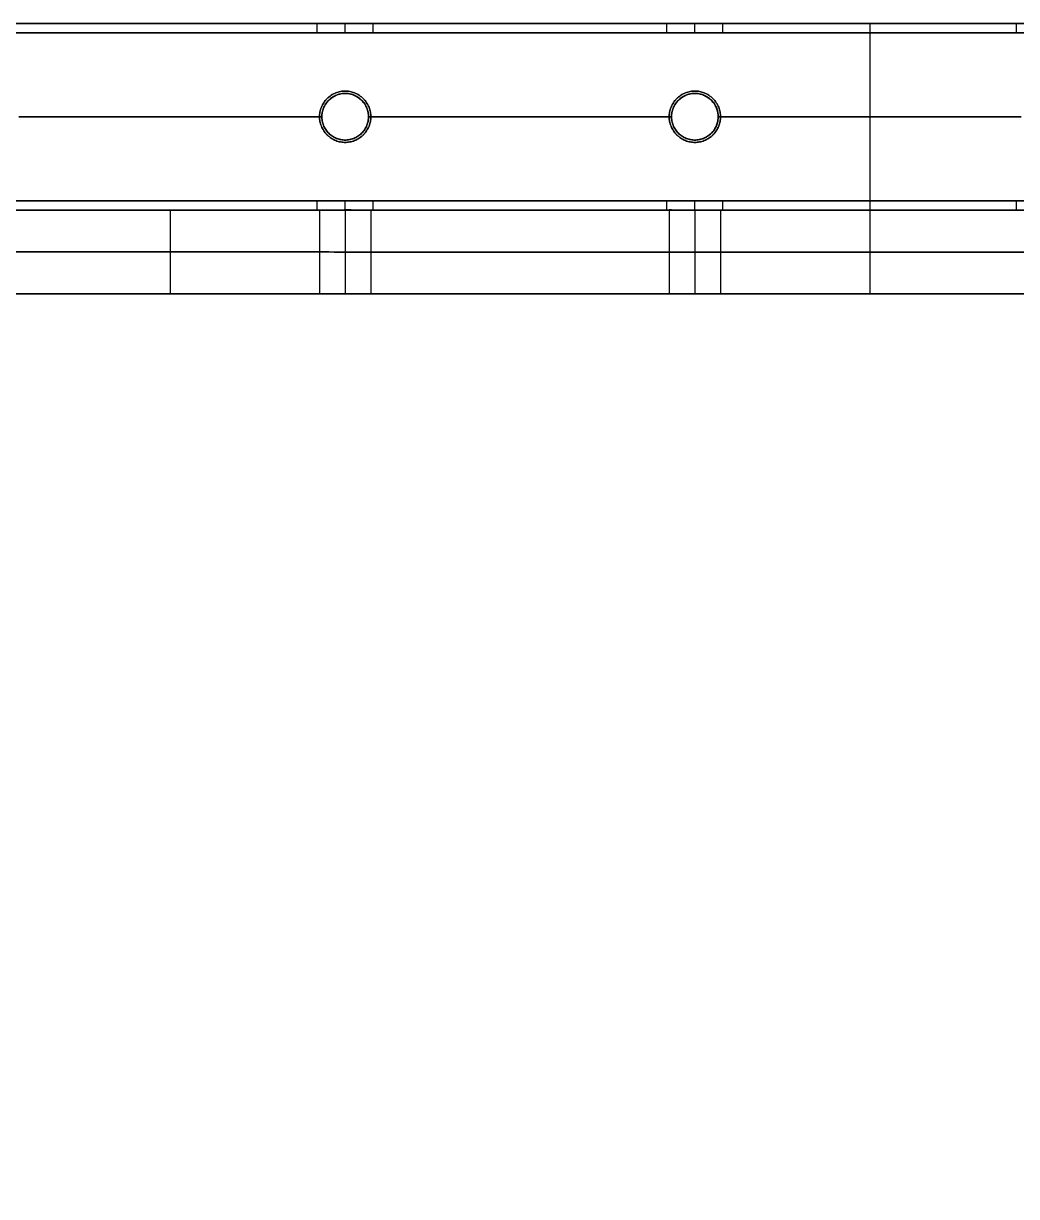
# Model space of a CAD drawing. Header units: millimetres. Extents: x -6529 to 809, y -8611 to 207.
# Drawn here: x 269.5 to 482.5, y -44.1 to 207.4 of the extents above; entities that cross this region are included whole.
import ezdxf

# ---------------------------------------------------------------- set-up
doc = ezdxf.new("R2010")
doc.units = ezdxf.units.MM
doc.header["$MEASUREMENT"] = 0
doc.layers.add('platen', color=7, linetype='Continuous', true_color=0x007f00)
doc.layers.add('staal', color=5, linetype='Continuous', true_color=0x0000ff)

# ---------------------------------------------------------------- blocks, each defined once
blk = doc.blocks.new('plaat base')
at = {"layer": 'platen'}
for points in [[(1258, 58), (1108, 58), (958, 58)], [(958, 58), (958, 58, 9), (958, 58, 18)], [(1258, 58, 18), (1108, 58, 18), (958, 58, 18)], [(958, 58), (958, 29), (958, 0)], [(958, 58, 18), (958, 29, 18), (958, 0, 18)], [(1258, 58, 9), (1108, 58, 9), (958, 58, 9)], [(958, 58, 9), (958, 29, 9), (958, 0, 9)], [(958, 29), (958, 29, 9), (958, 29, 18)], [(958, 0), (808, 0), (658, 0)], [(958, 0, 18), (808, 0, 18), (658, 0, 18)], [(958, 0, 9), (808, 0, 9), (658, 0, 9)], [(808, 0), (808, 0, 9), (808, 0, 18)], [(958, 0), (958, 0, 9), (958, 0, 18)]]:
    blk.add_open_spline(points, degree=2, dxfattribs=at)
blk = doc.blocks.new('top plaat')
at = {"layer": 'platen'}
for p, q in [((845.5, 25.5), (845.5, 25.5, 18)), ((920.5, 25.5), (920.5, 25.5, 18)), ((840, 20), (840, 20, 18)), ((851, 20), (851, 20, 18)), ((915, 20), (915, 20, 18)), ((926, 20), (926, 20, 18)), ((845.5, 14.5), (845.5, 14.5, 18)), ((920.5, 14.5), (920.5, 14.5, 18))]:
    blk.add_line(p, q, dxfattribs=at)
for points in [[(1276, 40), (967, 40), (658, 40)], [(1276, 40, 18), (967, 40, 18), (658, 40, 18)], [(1276, 40, 9), (967, 40, 9), (658, 40, 9)], [(967, 40), (967, 40, 9), (967, 40, 18)]]:
    blk.add_open_spline(points, degree=2, dxfattribs=at)
for points, knots in [([(845.5, 25.5), (851, 25.5), (851, 20), (851, 14.5), (845.5, 14.5), (840, 14.5), (840, 20), (840, 25.5), (845.5, 25.5)], [-31.415927, -31.415927, -31.415927, -23.561945, -23.561945, -15.707963, -15.707963, -7.853982, -7.853982, 0, 0, 0]), ([(845.5, 25.5, 18), (851, 25.5, 18), (851, 20, 18), (851, 14.5, 18), (845.5, 14.5, 18), (840, 14.5, 18), (840, 20, 18), (840, 25.5, 18), (845.5, 25.5, 18)], [-31.415927, -31.415927, -31.415927, -23.561945, -23.561945, -15.707963, -15.707963, -7.853982, -7.853982, 0, 0, 0]), ([(845.5, 25.5, 9), (840, 25.5, 9), (840, 20, 9), (840, 14.5, 9), (845.5, 14.5, 9), (851, 14.5, 9), (851, 20, 9), (851, 25.5, 9), (845.5, 25.5, 9)], [0, 0, 0, 7.853982, 7.853982, 15.707963, 15.707963, 23.561945, 23.561945, 31.415927, 31.415927, 31.415927]), ([(920.5, 25.5), (926, 25.5), (926, 20), (926, 14.5), (920.5, 14.5), (915, 14.5), (915, 20), (915, 25.5), (920.5, 25.5)], [-31.415927, -31.415927, -31.415927, -23.561945, -23.561945, -15.707963, -15.707963, -7.853982, -7.853982, 0, 0, 0]), ([(920.5, 25.5, 18), (926, 25.5, 18), (926, 20, 18), (926, 14.5, 18), (920.5, 14.5, 18), (915, 14.5, 18), (915, 20, 18), (915, 25.5, 18), (920.5, 25.5, 18)], [-31.415927, -31.415927, -31.415927, -23.561945, -23.561945, -15.707963, -15.707963, -7.853982, -7.853982, 0, 0, 0]), ([(920.5, 25.5, 9), (915, 25.5, 9), (915, 20, 9), (915, 14.5, 9), (920.5, 14.5, 9), (926, 14.5, 9), (926, 20, 9), (926, 25.5, 9), (920.5, 25.5, 9)], [0, 0, 0, 7.853982, 7.853982, 15.707963, 15.707963, 23.561945, 23.561945, 31.415927, 31.415927, 31.415927])]:
    blk.add_rational_spline(points, [1, 0.707106781187, 1, 0.707106781187, 1, 0.707106781187, 1, 0.707106781187, 1], degree=2, knots=knots, dxfattribs=at)
blk = doc.blocks.new('plaat laag')
at = {"layer": 'platen'}
for p, q in [((-1.29, -390, -38), (16.71, -390.06, -38)), ((-1.31, -395.5, -43.5), (16.69, -395.56, -43.5)), ((-1.31, -395.5, -32.5), (16.69, -395.56, -32.5)), ((-1.33, -401, -38), (16.67, -401.06, -38)), ((-1.54, -465, -38), (16.46, -465.06, -38)), ((-1.56, -470.5, -43.5), (16.44, -470.56, -43.5)), ((-1.56, -470.5, -32.5), (16.44, -470.56, -32.5)), ((-1.57, -476, -38), (16.43, -476.06, -38))]:
    blk.add_line(p, q, dxfattribs=at)
for points in [[(-1.18, -358), (-0.59, -179), (0, 0)], [(7.82, -358.03), (8.41, -179.03), (9, -0.03)], [(16.82, -358.06), (17.41, -179.06), (18, -0.06)], [(-0.19, -58, 300), (-2.18, -658, 300), (-4.16, -1257.99, 300)], [(-0.19, -58, 658), (-0.69, -208, 658), (-1.18, -358, 658)], [(8.81, -58.03, 658), (8.31, -208.03, 658), (7.82, -358.03, 658)], [(17.81, -58.06, 300), (15.82, -658.06, 300), (13.84, -1258.05, 300)], [(17.81, -58.06, 658), (17.31, -208.06, 658), (16.82, -358.06, 658)], [(-1.18, -358, 600), (-1.68, -508, 600), (-2.18, -658, 600)], [(-2.18, -658, -58), (-1.68, -508, -58), (-1.18, -358, -58)], [(-1.18, -358, 658), (7.82, -358.03, 658), (16.82, -358.06, 658)], [(-1.18, -358, 658), (-1.18, -358, 629), (-1.18, -358, 600)], [(-1.18, -358, 600), (7.82, -358.03, 600), (16.82, -358.06, 600)], [(-1.18, -358, -58), (7.82, -358.03, -58), (16.82, -358.06, -58)], [(-1.18, -358, -58), (-1.18, -358, -29), (-1.18, -358)], [(-1.18, -358), (7.82, -358.03), (16.82, -358.06)], [(-1.18, -358, 629), (7.82, -358.03, 629), (16.82, -358.06, 629)], [(-1.18, -358, -29), (7.82, -358.03, -29), (16.82, -358.06, -29)], [(7.82, -358.03, 600), (7.32, -508.03, 600), (6.82, -658.03, 600)], [(6.82, -658.03, -58), (7.32, -508.03, -58), (7.82, -358.03, -58)], [(7.82, -358.03, 658), (7.82, -358.03, 629), (7.82, -358.03, 600)], [(7.82, -358.03, -58), (7.82, -358.03, -29), (7.82, -358.03)], [(16.82, -358.06, 600), (16.32, -508.06, 600), (15.82, -658.06, 600)], [(15.82, -658.06, -58), (16.32, -508.06, -58), (16.82, -358.06, -58)], [(16.82, -358.06, 658), (16.82, -358.06, 629), (16.82, -358.06, 600)], [(16.82, -358.06, -58), (16.82, -358.06, -29), (16.82, -358.06)], [(-1.68, -508, 600), (7.32, -508.03, 600), (16.32, -508.06, 600)], [(-1.68, -508, -58), (7.32, -508.03, -58), (16.32, -508.06, -58)]]:
    blk.add_open_spline(points, degree=2, dxfattribs=at)
for points in [[(-1.31, -395.5, -43.5), (-1.33, -401, -43.5), (-1.33, -401, -38), (-1.33, -401, -32.5), (-1.31, -395.5, -32.5), (-1.29, -390, -32.5), (-1.29, -390, -38), (-1.29, -390, -43.5), (-1.31, -395.5, -43.5)], [(16.69, -395.56, -43.5), (16.67, -401.06, -43.5), (16.67, -401.06, -38), (16.67, -401.06, -32.5), (16.69, -395.56, -32.5), (16.71, -390.06, -32.5), (16.71, -390.06, -38), (16.71, -390.06, -43.5), (16.69, -395.56, -43.5)], [(-1.56, -470.5, -43.5), (-1.57, -476, -43.5), (-1.57, -476, -38), (-1.57, -476, -32.5), (-1.56, -470.5, -32.5), (-1.54, -465, -32.5), (-1.54, -465, -38), (-1.54, -465, -43.5), (-1.56, -470.5, -43.5)], [(16.44, -470.56, -43.5), (16.43, -476.06, -43.5), (16.43, -476.06, -38), (16.43, -476.06, -32.5), (16.44, -470.56, -32.5), (16.46, -465.06, -32.5), (16.46, -465.06, -38), (16.46, -465.06, -43.5), (16.44, -470.56, -43.5)]]:
    blk.add_rational_spline(points, [1, 0.707106781187, 1, 0.707106781187, 1, 0.707106781187, 1, 0.707106781187, 1], degree=2, knots=[-31.415927, -31.415927, -31.415927, -23.561945, -23.561945, -15.707963, -15.707963, -7.853982, -7.853982, 0, 0, 0], dxfattribs=at)

msp = doc.modelspace()

# ---------------------------------------------------------------- linework, layer by layer
at = {"layer": 'staal'}
for p, q in [((332.53, 205.37, 20), (332.53, 207.37, 20)), ((332.53, 205.37, 696), (332.53, 207.37, 696)), ((338.53, 205.37, 26), (338.53, 207.37, 26)), ((338.53, 205.37, 14), (338.53, 207.37, 14)), ((338.53, 205.37, 702), (338.53, 207.37, 702)), ((338.53, 205.37, 690), (338.53, 207.37, 690)), ((344.53, 205.37, 20), (344.53, 207.37, 20)), ((344.53, 205.37, 696), (344.53, 207.37, 696)), ((407.53, 205.37, 20), (407.53, 207.37, 20)), ((407.53, 205.37, 696), (407.53, 207.37, 696)), ((413.53, 205.37, 26), (413.53, 207.37, 26)), ((413.53, 205.37, 14), (413.53, 207.37, 14)), ((413.53, 205.37, 702), (413.53, 207.37, 702)), ((413.53, 205.37, 690), (413.53, 207.37, 690)), ((419.53, 205.37, 20), (419.53, 207.37, 20)), ((419.53, 205.37, 696), (419.53, 207.37, 696)), ((482.53, 205.37, 20), (482.53, 207.37, 20)), ((338.53, 192.37, 38), (338.53, 192.37, 40)), ((338.53, 192.37), (338.53, 192.37, 2)), ((338.53, 192.37, 714), (338.53, 192.37, 716)), ((338.53, 192.37, 676), (338.53, 192.37, 678)), ((413.53, 192.37, 38), (413.53, 192.37, 40)), ((413.53, 192.37), (413.53, 192.37, 2)), ((413.53, 192.37, 714), (413.53, 192.37, 716)), ((413.53, 192.37, 676), (413.53, 192.37, 678)), ((333.53, 187.37, 38), (333.53, 187.37, 40)), ((333.53, 187.37), (333.53, 187.37, 2)), ((333.53, 187.37, 714), (333.53, 187.37, 716)), ((333.53, 187.37, 676), (333.53, 187.37, 678)), ((343.53, 187.37, 38), (343.53, 187.37, 40)), ((343.53, 187.37), (343.53, 187.37, 2)), ((343.53, 187.37, 714), (343.53, 187.37, 716)), ((343.53, 187.37, 676), (343.53, 187.37, 678)), ((408.53, 187.37, 38), (408.53, 187.37, 40)), ((408.53, 187.37), (408.53, 187.37, 2)), ((408.53, 187.37, 714), (408.53, 187.37, 716)), ((408.53, 187.37, 676), (408.53, 187.37, 678)), ((418.53, 187.37, 38), (418.53, 187.37, 40)), ((418.53, 187.37), (418.53, 187.37, 2)), ((418.53, 187.37, 714), (418.53, 187.37, 716)), ((418.53, 187.37, 676), (418.53, 187.37, 678)), ((338.53, 182.37), (338.53, 182.37, 2)), ((338.53, 182.37, 38), (338.53, 182.37, 40)), ((338.53, 182.37, 676), (338.53, 182.37, 678)), ((338.53, 182.37, 714), (338.53, 182.37, 716)), ((413.53, 182.37), (413.53, 182.37, 2)), ((413.53, 182.37, 38), (413.53, 182.37, 40)), ((413.53, 182.37, 676), (413.53, 182.37, 678)), ((413.53, 182.37, 714), (413.53, 182.37, 716)), ((332.53, 167.37, 20), (332.53, 169.37, 20)), ((332.53, 167.37, 696), (332.53, 169.37, 696)), ((338.53, 167.37, 26), (338.53, 169.37, 26)), ((338.53, 167.37, 14), (338.53, 169.37, 14)), ((338.53, 167.37, 702), (338.53, 169.37, 702)), ((338.53, 167.37, 690), (338.53, 169.37, 690)), ((344.53, 167.37, 20), (344.53, 169.37, 20)), ((344.53, 167.37, 696), (344.53, 169.37, 696)), ((407.53, 167.37, 20), (407.53, 169.37, 20)), ((407.53, 167.37, 696), (407.53, 169.37, 696)), ((413.53, 167.37, 26), (413.53, 169.37, 26)), ((413.53, 167.37, 14), (413.53, 169.37, 14)), ((413.53, 167.37, 702), (413.53, 169.37, 702)), ((413.53, 167.37, 690), (413.53, 169.37, 690)), ((419.53, 167.37, 20), (419.53, 169.37, 20)), ((419.53, 167.37, 696), (419.53, 169.37, 696)), ((482.53, 167.37, 20), (482.53, 169.37, 20)), ((482.53, 167.37, 696), (482.53, 169.37, 696))]:
    msp.add_line(p, q, dxfattribs=at)
for points in [[(-506.97, 207.37), (809.03, 207.37), (809.03, -1108.63), (-506.97, -1108.63)], [(-466.97, 167.37), (769.03, 167.37), (769.03, -1068.63), (-466.97, -1068.63)]]:
    msp.add_lwpolyline(points, close=True, dxfattribs=at)
for centre in [(338.53, 187.37), (338.53, 187.37, 39), (338.53, 187.37, 1), (338.53, 187.37, 676), (338.53, 187.37, 715), (338.53, 187.37, 677), (413.53, 187.37), (413.53, 187.37, 39), (413.53, 187.37, 1), (413.53, 187.37, 676), (413.53, 187.37, 715), (413.53, 187.37, 677)]:
    msp.add_circle(centre, 5, dxfattribs=at)
for points in [[(809.03, 207.37), (151.03, 207.37), (-506.97, 207.37)], [(809.03, 207.37, 40), (151.03, 207.37, 40), (-506.97, 207.37, 40)], [(-506.97, 207.37, 676), (151.03, 207.37, 676), (809.03, 207.37, 676)], [(-506.97, 207.37, 716), (151.03, 207.37, 716), (809.03, 207.37, 716)], [(332.53, 207.37, 20), (301.03, 207.37, 20), (269.53, 207.37, 20)], [(269.53, 207.37, 696), (301.03, 207.37, 696), (332.53, 207.37, 696)], [(407.53, 207.37, 20), (376.03, 207.37, 20), (344.53, 207.37, 20)], [(344.53, 207.37, 696), (376.03, 207.37, 696), (407.53, 207.37, 696)], [(482.53, 207.37, 20), (451.03, 207.37, 20), (419.53, 207.37, 20)], [(419.53, 207.37, 696), (451.03, 207.37, 696), (482.53, 207.37, 696)], [(807.03, 205.37, 38), (151.03, 205.37, 38), (-504.97, 205.37, 38)], [(807.03, 205.37, 2), (151.03, 205.37, 2), (-504.97, 205.37, 2)], [(-504.97, 205.37, 714), (151.03, 205.37, 714), (807.03, 205.37, 714)], [(-504.97, 205.37, 678), (151.03, 205.37, 678), (807.03, 205.37, 678)], [(332.53, 205.37, 20), (301.03, 205.37, 20), (269.53, 205.37, 20)], [(269.53, 205.37, 696), (301.03, 205.37, 696), (332.53, 205.37, 696)], [(407.53, 205.37, 20), (376.03, 205.37, 20), (344.53, 205.37, 20)], [(344.53, 205.37, 696), (376.03, 205.37, 696), (407.53, 205.37, 696)], [(482.53, 205.37, 20), (451.03, 205.37, 20), (419.53, 205.37, 20)], [(419.53, 205.37, 696), (451.03, 205.37, 696), (482.53, 205.37, 696)], [(333.53, 187.37, 40), (301.03, 187.37, 40), (268.53, 187.37, 40)], [(333.53, 187.37, 38), (301.03, 187.37, 38), (268.53, 187.37, 38)], [(333.53, 187.37, 2), (301.03, 187.37, 2), (268.53, 187.37, 2)], [(333.53, 187.37), (301.03, 187.37), (268.53, 187.37)], [(268.53, 187.37, 716), (301.03, 187.37, 716), (333.53, 187.37, 716)], [(268.53, 187.37, 714), (301.03, 187.37, 714), (333.53, 187.37, 714)], [(268.53, 187.37, 678), (301.03, 187.37, 678), (333.53, 187.37, 678)], [(268.53, 187.37, 676), (301.03, 187.37, 676), (333.53, 187.37, 676)], [(408.53, 187.37, 40), (376.03, 187.37, 40), (343.53, 187.37, 40)], [(408.53, 187.37, 38), (376.03, 187.37, 38), (343.53, 187.37, 38)], [(408.53, 187.37, 2), (376.03, 187.37, 2), (343.53, 187.37, 2)], [(408.53, 187.37), (376.03, 187.37), (343.53, 187.37)], [(343.53, 187.37, 716), (376.03, 187.37, 716), (408.53, 187.37, 716)], [(343.53, 187.37, 714), (376.03, 187.37, 714), (408.53, 187.37, 714)], [(343.53, 187.37, 678), (376.03, 187.37, 678), (408.53, 187.37, 678)], [(343.53, 187.37, 676), (376.03, 187.37, 676), (408.53, 187.37, 676)], [(483.53, 187.37, 40), (451.03, 187.37, 40), (418.53, 187.37, 40)], [(483.53, 187.37, 38), (451.03, 187.37, 38), (418.53, 187.37, 38)], [(483.53, 187.37, 2), (451.03, 187.37, 2), (418.53, 187.37, 2)], [(483.53, 187.37), (451.03, 187.37), (418.53, 187.37)], [(418.53, 187.37, 716), (451.03, 187.37, 716), (483.53, 187.37, 716)], [(418.53, 187.37, 714), (451.03, 187.37, 714), (483.53, 187.37, 714)], [(418.53, 187.37, 678), (451.03, 187.37, 678), (483.53, 187.37, 678)], [(418.53, 187.37, 676), (451.03, 187.37, 676), (483.53, 187.37, 676)], [(771.03, 169.37, 38), (151.03, 169.37, 38), (-468.97, 169.37, 38)], [(771.03, 169.37, 2), (151.03, 169.37, 2), (-468.97, 169.37, 2)], [(-468.97, 169.37, 714), (151.03, 169.37, 714), (771.03, 169.37, 714)], [(-468.97, 169.37, 678), (151.03, 169.37, 678), (771.03, 169.37, 678)], [(332.53, 169.37, 20), (301.03, 169.37, 20), (269.53, 169.37, 20)], [(269.53, 169.37, 696), (301.03, 169.37, 696), (332.53, 169.37, 696)], [(407.53, 169.37, 20), (376.03, 169.37, 20), (344.53, 169.37, 20)], [(344.53, 169.37, 696), (376.03, 169.37, 696), (407.53, 169.37, 696)], [(482.53, 169.37, 20), (451.03, 169.37, 20), (419.53, 169.37, 20)], [(419.53, 169.37, 696), (451.03, 169.37, 696), (482.53, 169.37, 696)], [(769.03, 167.37), (151.03, 167.37), (-466.97, 167.37)], [(769.03, 167.37, 40), (151.03, 167.37, 40), (-466.97, 167.37, 40)], [(-466.97, 167.37, 676), (151.03, 167.37, 676), (769.03, 167.37, 676)], [(-466.97, 167.37, 716), (151.03, 167.37, 716), (769.03, 167.37, 716)], [(332.53, 167.37, 20), (301.03, 167.37, 20), (269.53, 167.37, 20)], [(269.53, 167.37, 696), (301.03, 167.37, 696), (332.53, 167.37, 696)], [(407.53, 167.37, 20), (376.03, 167.37, 20), (344.53, 167.37, 20)], [(344.53, 167.37, 696), (376.03, 167.37, 696), (407.53, 167.37, 696)], [(482.53, 167.37, 20), (451.03, 167.37, 20), (419.53, 167.37, 20)], [(419.53, 167.37, 696), (451.03, 167.37, 696), (482.53, 167.37, 696)]]:
    msp.add_open_spline(points, degree=2, dxfattribs=at)
for points, weights, knots in [([(263.53, 207.37, 702), (269.53, 207.37, 702), (269.53, 207.37, 696), (269.53, 207.37, 690), (263.53, 207.37, 690), (257.53, 207.37, 690), (257.53, 207.37, 696), (257.53, 207.37, 702), (263.53, 207.37, 702)], [1, 0.707106781187, 1, 0.707106781187, 1, 0.707106781187, 1, 0.707106781187, 1], [-31.415927, -31.415927, -31.415927, -23.561945, -23.561945, -15.707963, -15.707963, -7.853982, -7.853982, 0, 0, 0]), ([(338.53, 207.37, 26), (332.53, 207.37, 26), (332.53, 207.37, 20), (332.53, 207.37, 14), (338.53, 207.37, 14), (344.53, 207.37, 14), (344.53, 207.37, 20), (344.53, 207.37, 26), (338.53, 207.37, 26)], [1, 0.707106781187, 1, 0.707106781187, 1, 0.707106781187, 1, 0.707106781187, 1], [-31.415927, -31.415927, -31.415927, -23.561945, -23.561945, -15.707963, -15.707963, -7.853982, -7.853982, 0, 0, 0]), ([(338.53, 207.37, 702), (344.53, 207.37, 702), (344.53, 207.37, 696), (344.53, 207.37, 690), (338.53, 207.37, 690), (332.53, 207.37, 690), (332.53, 207.37, 696), (332.53, 207.37, 702), (338.53, 207.37, 702)], [0.999999860338, 0.707106851018, 1, 0.707106781187, 1, 0.707106781187, 1, 0.707106851018, 0.999999860338], [-31.415927, -31.415927, -31.415927, -23.561946, -23.561946, -15.707963, -15.707963, -7.853981, -7.853981, 0, 0, 0]), ([(413.53, 207.37, 26), (407.53, 207.37, 26), (407.53, 207.37, 20), (407.53, 207.37, 14), (413.53, 207.37, 14), (419.53, 207.37, 14), (419.53, 207.37, 20), (419.53, 207.37, 26), (413.53, 207.37, 26)], [0.999999860338, 0.707106851018, 1, 0.707106781187, 1, 0.707106781187, 1, 0.707106851018, 0.999999860338], [-31.415927, -31.415927, -31.415927, -23.561946, -23.561946, -15.707963, -15.707963, -7.853981, -7.853981, 0, 0, 0]), ([(413.53, 207.37, 702), (419.53, 207.37, 702), (419.53, 207.37, 696), (419.53, 207.37, 690), (413.53, 207.37, 690), (407.53, 207.37, 690), (407.53, 207.37, 696), (407.53, 207.37, 702), (413.53, 207.37, 702)], [1, 0.707106781187, 1, 0.707106781187, 1, 0.707106781187, 1, 0.707106781187, 1], [-31.415927, -31.415927, -31.415927, -23.561945, -23.561945, -15.707963, -15.707963, -7.853982, -7.853982, 0, 0, 0]), ([(488.53, 207.37, 26), (482.53, 207.37, 26), (482.53, 207.37, 20), (482.53, 207.37, 14), (488.53, 207.37, 14), (494.53, 207.37, 14), (494.53, 207.37, 20), (494.53, 207.37, 26), (488.53, 207.37, 26)], [1, 0.707106781187, 1, 0.707106781187, 1, 0.707106781187, 1, 0.707106781187, 1], [-31.415927, -31.415927, -31.415927, -23.561945, -23.561945, -15.707963, -15.707963, -7.853982, -7.853982, 0, 0, 0]), ([(338.53, 205.37, 26), (344.53, 205.37, 26), (344.53, 205.37, 20), (344.53, 205.37, 14), (338.53, 205.37, 14), (332.53, 205.37, 14), (332.53, 205.37, 20), (332.53, 205.37, 26), (338.53, 205.37, 26)], [1, 0.707106781187, 1, 0.707106781187, 1, 0.707106781187, 1, 0.707106781187, 1], [0, 0, 0, 7.853982, 7.853982, 15.707963, 15.707963, 23.561945, 23.561945, 31.415927, 31.415927, 31.415927]), ([(338.53, 205.37, 702), (332.53, 205.37, 702), (332.53, 205.37, 696), (332.53, 205.37, 690), (338.53, 205.37, 690), (344.53, 205.37, 690), (344.53, 205.37, 696), (344.53, 205.37, 702), (338.53, 205.37, 702)], [1, 0.707106781187, 1, 0.707106781187, 1, 0.707106781187, 1, 0.707106781187, 1], [0, 0, 0, 7.853982, 7.853982, 15.707963, 15.707963, 23.561945, 23.561945, 31.415927, 31.415927, 31.415927]), ([(413.53, 205.37, 26), (419.53, 205.37, 26), (419.53, 205.37, 20), (419.53, 205.37, 14), (413.53, 205.37, 14), (407.53, 205.37, 14), (407.53, 205.37, 20), (407.53, 205.37, 26), (413.53, 205.37, 26)], [1, 0.707106781187, 1, 0.707106781187, 1, 0.707106781187, 1, 0.707106781187, 1], [0, 0, 0, 7.853982, 7.853982, 15.707963, 15.707963, 23.561945, 23.561945, 31.415927, 31.415927, 31.415927]), ([(413.53, 205.37, 702), (407.53, 205.37, 702), (407.53, 205.37, 696), (407.53, 205.37, 690), (413.53, 205.37, 690), (419.53, 205.37, 690), (419.53, 205.37, 696), (419.53, 205.37, 702), (413.53, 205.37, 702)], [1, 0.707106781187, 1, 0.707106781187, 1, 0.707106781187, 1, 0.707106781187, 1], [0, 0, 0, 7.853982, 7.853982, 15.707963, 15.707963, 23.561945, 23.561945, 31.415927, 31.415927, 31.415927]), ([(488.53, 205.37, 26), (494.53, 205.37, 26), (494.53, 205.37, 20), (494.53, 205.37, 14), (488.53, 205.37, 14), (482.53, 205.37, 14), (482.53, 205.37, 20), (482.53, 205.37, 26), (488.53, 205.37, 26)], [1, 0.707106781187, 1, 0.707106781187, 1, 0.707106781187, 1, 0.707106781187, 1], [0, 0, 0, 7.853982, 7.853982, 15.707963, 15.707963, 23.561945, 23.561945, 31.415927, 31.415927, 31.415927]), ([(338.53, 182.37, 40), (333.53, 182.37, 40), (333.53, 187.37, 40), (333.53, 192.37, 40), (338.53, 192.37, 40), (343.53, 192.37, 40), (343.53, 187.37, 40), (343.53, 182.37, 40), (338.53, 182.37, 40)], [1, 0.707106781187, 1, 0.707106781187, 1, 0.707106781187, 1, 0.707106781187, 1], [-31.415927, -31.415927, -31.415927, -23.561945, -23.561945, -15.707963, -15.707963, -7.853982, -7.853982, 0, 0, 0]), ([(338.53, 182.37, 38), (343.53, 182.37, 38), (343.53, 187.37, 38), (343.53, 192.37, 38), (338.53, 192.37, 38), (333.53, 192.37, 38), (333.53, 187.37, 38), (333.53, 182.37, 38), (338.53, 182.37, 38)], [1, 0.707106781187, 1, 0.707106781187, 1, 0.707106781187, 1, 0.707106781187, 1], [0, 0, 0, 7.853982, 7.853982, 15.707963, 15.707963, 23.561945, 23.561945, 31.415927, 31.415927, 31.415927]), ([(338.53, 182.37, 2), (333.53, 182.37, 2), (333.53, 187.37, 2), (333.53, 192.37, 2), (338.53, 192.37, 2), (343.53, 192.37, 2), (343.53, 187.37, 2), (343.53, 182.37, 2), (338.53, 182.37, 2)], [1, 0.707106781187, 1, 0.707106781187, 1, 0.707106781187, 1, 0.707106781187, 1], [-31.415927, -31.415927, -31.415927, -23.561945, -23.561945, -15.707963, -15.707963, -7.853982, -7.853982, 0, 0, 0]), ([(338.53, 182.37, 716), (343.53, 182.37, 716), (343.53, 187.37, 716), (343.53, 192.37, 716), (338.53, 192.37, 716), (333.53, 192.37, 716), (333.53, 187.37, 716), (333.53, 182.37, 716), (338.53, 182.37, 716)], [1, 0.707106781187, 1, 0.707106781187, 1, 0.707106781187, 1, 0.707106781187, 1], [-31.415927, -31.415927, -31.415927, -23.561945, -23.561945, -15.707963, -15.707963, -7.853982, -7.853982, 0, 0, 0]), ([(338.53, 182.37, 714), (333.53, 182.37, 714), (333.53, 187.37, 714), (333.53, 192.37, 714), (338.53, 192.37, 714), (343.53, 192.37, 714), (343.53, 187.37, 714), (343.53, 182.37, 714), (338.53, 182.37, 714)], [1, 0.707106781187, 1, 0.707106781187, 1, 0.707106781187, 1, 0.707106781187, 1], [0, 0, 0, 7.853982, 7.853982, 15.707963, 15.707963, 23.561945, 23.561945, 31.415927, 31.415927, 31.415927]), ([(338.53, 182.37, 678), (343.53, 182.37, 678), (343.53, 187.37, 678), (343.53, 192.37, 678), (338.53, 192.37, 678), (333.53, 192.37, 678), (333.53, 187.37, 678), (333.53, 182.37, 678), (338.53, 182.37, 678)], [1, 0.707106781187, 1, 0.707106781187, 1, 0.707106781187, 1, 0.707106781187, 1], [-31.415927, -31.415927, -31.415927, -23.561945, -23.561945, -15.707963, -15.707963, -7.853982, -7.853982, 0, 0, 0]), ([(413.53, 182.37, 40), (408.53, 182.37, 40), (408.53, 187.37, 40), (408.53, 192.37, 40), (413.53, 192.37, 40), (418.53, 192.37, 40), (418.53, 187.37, 40), (418.53, 182.37, 40), (413.53, 182.37, 40)], [1, 0.707106781187, 1, 0.707106781187, 1, 0.707106781187, 1, 0.707106781187, 1], [-31.415927, -31.415927, -31.415927, -23.561945, -23.561945, -15.707963, -15.707963, -7.853982, -7.853982, 0, 0, 0]), ([(413.53, 182.37, 38), (418.53, 182.37, 38), (418.53, 187.37, 38), (418.53, 192.37, 38), (413.53, 192.37, 38), (408.53, 192.37, 38), (408.53, 187.37, 38), (408.53, 182.37, 38), (413.53, 182.37, 38)], [1, 0.707106781187, 1, 0.707106781187, 1, 0.707106781187, 1, 0.707106781187, 1], [0, 0, 0, 7.853982, 7.853982, 15.707963, 15.707963, 23.561945, 23.561945, 31.415927, 31.415927, 31.415927]), ([(413.53, 182.37, 2), (408.53, 182.37, 2), (408.53, 187.37, 2), (408.53, 192.37, 2), (413.53, 192.37, 2), (418.53, 192.37, 2), (418.53, 187.37, 2), (418.53, 182.37, 2), (413.53, 182.37, 2)], [1, 0.707106781187, 1, 0.707106781187, 1, 0.707106781187, 1, 0.707106781187, 1], [-31.415927, -31.415927, -31.415927, -23.561945, -23.561945, -15.707963, -15.707963, -7.853982, -7.853982, 0, 0, 0]), ([(413.53, 182.37, 716), (418.53, 182.37, 716), (418.53, 187.37, 716), (418.53, 192.37, 716), (413.53, 192.37, 716), (408.53, 192.37, 716), (408.53, 187.37, 716), (408.53, 182.37, 716), (413.53, 182.37, 716)], [1, 0.707106781187, 1, 0.707106781187, 1, 0.707106781187, 1, 0.707106781187, 1], [-31.415927, -31.415927, -31.415927, -23.561945, -23.561945, -15.707963, -15.707963, -7.853982, -7.853982, 0, 0, 0]), ([(413.53, 182.37, 714), (408.53, 182.37, 714), (408.53, 187.37, 714), (408.53, 192.37, 714), (413.53, 192.37, 714), (418.53, 192.37, 714), (418.53, 187.37, 714), (418.53, 182.37, 714), (413.53, 182.37, 714)], [1, 0.707106781187, 1, 0.707106781187, 1, 0.707106781187, 1, 0.707106781187, 1], [0, 0, 0, 7.853982, 7.853982, 15.707963, 15.707963, 23.561945, 23.561945, 31.415927, 31.415927, 31.415927]), ([(413.53, 182.37, 678), (418.53, 182.37, 678), (418.53, 187.37, 678), (418.53, 192.37, 678), (413.53, 192.37, 678), (408.53, 192.37, 678), (408.53, 187.37, 678), (408.53, 182.37, 678), (413.53, 182.37, 678)], [1, 0.707106781187, 1, 0.707106781187, 1, 0.707106781187, 1, 0.707106781187, 1], [-31.415927, -31.415927, -31.415927, -23.561945, -23.561945, -15.707963, -15.707963, -7.853982, -7.853982, 0, 0, 0]), ([(338.53, 169.37, 26), (332.53, 169.37, 26), (332.53, 169.37, 20), (332.53, 169.37, 14), (338.53, 169.37, 14), (344.53, 169.37, 14), (344.53, 169.37, 20), (344.53, 169.37, 26), (338.53, 169.37, 26)], [0.999999860338, 0.707106851018, 1, 0.707106781187, 1, 0.707106781187, 1, 0.707106851018, 0.999999860338], [-31.415927, -31.415927, -31.415927, -23.561946, -23.561946, -15.707963, -15.707963, -7.853981, -7.853981, 0, 0, 0]), ([(338.53, 169.37, 702), (344.53, 169.37, 702), (344.53, 169.37, 696), (344.53, 169.37, 690), (338.53, 169.37, 690), (332.53, 169.37, 690), (332.53, 169.37, 696), (332.53, 169.37, 702), (338.53, 169.37, 702)], [1, 0.707106781187, 1, 0.707106781187, 1, 0.707106781187, 1, 0.707106781187, 1], [-31.415927, -31.415927, -31.415927, -23.561945, -23.561945, -15.707963, -15.707963, -7.853982, -7.853982, 0, 0, 0]), ([(413.53, 169.37, 26), (407.53, 169.37, 26), (407.53, 169.37, 20), (407.53, 169.37, 14), (413.53, 169.37, 14), (419.53, 169.37, 14), (419.53, 169.37, 20), (419.53, 169.37, 26), (413.53, 169.37, 26)], [1, 0.707106781187, 1, 0.707106781187, 1, 0.707106781187, 1, 0.707106781187, 1], [-31.415927, -31.415927, -31.415927, -23.561945, -23.561945, -15.707963, -15.707963, -7.853982, -7.853982, 0, 0, 0]), ([(413.53, 169.37, 702), (419.53, 169.37, 702), (419.53, 169.37, 696), (419.53, 169.37, 690), (413.53, 169.37, 690), (407.53, 169.37, 690), (407.53, 169.37, 696), (407.53, 169.37, 702), (413.53, 169.37, 702)], [1, 0.707106781187, 1, 0.707106781187, 1, 0.707106781187, 1, 0.707106781187, 1], [-31.415927, -31.415927, -31.415927, -23.561945, -23.561945, -15.707963, -15.707963, -7.853982, -7.853982, 0, 0, 0]), ([(488.53, 169.37, 26), (482.53, 169.37, 26), (482.53, 169.37, 20), (482.53, 169.37, 14), (488.53, 169.37, 14), (494.53, 169.37, 14), (494.53, 169.37, 20), (494.53, 169.37, 26), (488.53, 169.37, 26)], [1, 0.707106781187, 1, 0.707106781187, 1, 0.707106781187, 1, 0.707106781187, 1], [-31.415927, -31.415927, -31.415927, -23.561945, -23.561945, -15.707963, -15.707963, -7.853982, -7.853982, 0, 0, 0]), ([(338.53, 167.37, 26), (344.53, 167.37, 26), (344.53, 167.37, 20), (344.53, 167.37, 14), (338.53, 167.37, 14), (332.53, 167.37, 14), (332.53, 167.37, 20), (332.53, 167.37, 26), (338.53, 167.37, 26)], [0.999999860338, 0.707106851018, 1, 0.707106781187, 1, 0.707106781187, 1, 0.707106851018, 0.999999860338], [0, 0, 0, 7.853981, 7.853981, 15.707963, 15.707963, 23.561946, 23.561946, 31.415927, 31.415927, 31.415927]), ([(338.53, 167.37, 702), (332.53, 167.37, 702), (332.53, 167.37, 696), (332.53, 167.37, 690), (338.53, 167.37, 690), (344.53, 167.37, 690), (344.53, 167.37, 696), (344.53, 167.37, 702), (338.53, 167.37, 702)], [0.999999860338, 0.707106851018, 1, 0.707106781187, 1, 0.707106781187, 1, 0.707106851018, 0.999999860338], [0, 0, 0, 7.853981, 7.853981, 15.707963, 15.707963, 23.561946, 23.561946, 31.415927, 31.415927, 31.415927]), ([(413.53, 167.37, 26), (419.53, 167.37, 26), (419.53, 167.37, 20), (419.53, 167.37, 14), (413.53, 167.37, 14), (407.53, 167.37, 14), (407.53, 167.37, 20), (407.53, 167.37, 26), (413.53, 167.37, 26)], [1, 0.707106781187, 1, 0.707106781187, 1, 0.707106781187, 1, 0.707106781187, 1], [0, 0, 0, 7.853982, 7.853982, 15.707963, 15.707963, 23.561945, 23.561945, 31.415927, 31.415927, 31.415927]), ([(413.53, 167.37, 702), (407.53, 167.37, 702), (407.53, 167.37, 696), (407.53, 167.37, 690), (413.53, 167.37, 690), (419.53, 167.37, 690), (419.53, 167.37, 696), (419.53, 167.37, 702), (413.53, 167.37, 702)], [1, 0.707106781187, 1, 0.707106781187, 1, 0.707106781187, 1, 0.707106781187, 1], [0, 0, 0, 7.853982, 7.853982, 15.707963, 15.707963, 23.561945, 23.561945, 31.415927, 31.415927, 31.415927]), ([(488.53, 167.37, 26), (494.53, 167.37, 26), (494.53, 167.37, 20), (494.53, 167.37, 14), (488.53, 167.37, 14), (482.53, 167.37, 14), (482.53, 167.37, 20), (482.53, 167.37, 26), (488.53, 167.37, 26)], [1, 0.707106781187, 1, 0.707106781187, 1, 0.707106781187, 1, 0.707106781187, 1], [0, 0, 0, 7.853982, 7.853982, 15.707963, 15.707963, 23.561945, 23.561945, 31.415927, 31.415927, 31.415927]), ([(488.53, 167.37, 702), (482.53, 167.37, 702), (482.53, 167.37, 696), (482.53, 167.37, 690), (488.53, 167.37, 690), (494.53, 167.37, 690), (494.53, 167.37, 696), (494.53, 167.37, 702), (488.53, 167.37, 702)], [0.999999860338, 0.707106851018, 1, 0.707106781187, 1, 0.707106781187, 1, 0.707106851018, 0.999999860338], [0, 0, 0, 7.853981, 7.853981, 15.707963, 15.707963, 23.561946, 23.561946, 31.415927, 31.415927, 31.415927])]:
    msp.add_rational_spline(points, weights, degree=2, knots=knots, dxfattribs=at)

# ---------------------------------------------------------------- block references
at = {"layer": 'platen'}
for name, p in [('plaat base', (-506.97, 149.37, 40)), ('top plaat', (-506.97, 167.37, 716))]:
    msp.add_blockref(name, p, dxfattribs=at)
at = {"layer": 'platen', "rotation": 270.1894193054011}
msp.add_blockref('plaat laag', (809.03, 167.37, 58), dxfattribs=at)

doc.saveas('drawing.dxf')
